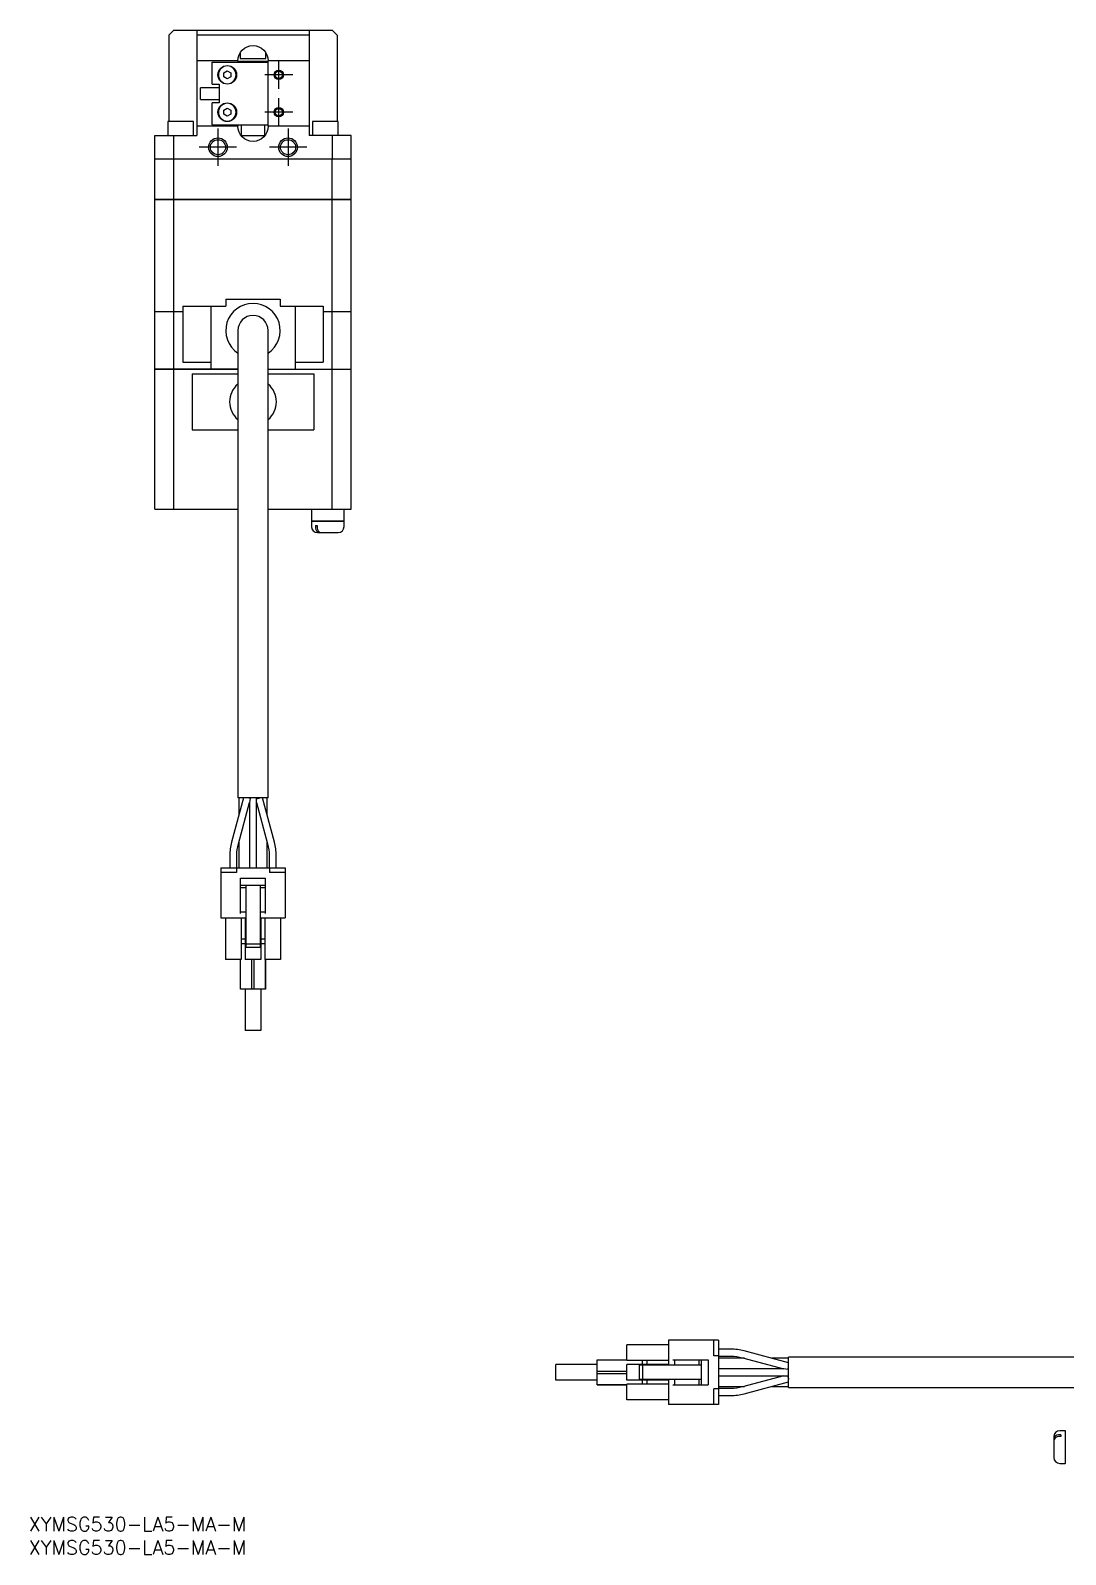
# Model space of a CAD drawing. Extents: x 0 to 922, y -8 to 538.
# Drawn here: x 0.4 to 221.9, y -8 to 318.3 of the extents above; entities that cross this region are included whole.
import ezdxf

# ---------------------------------------------------------------- set-up
doc = ezdxf.new("R2010")
doc.units = 0
doc.header["$LTSCALE"] = 0.5
doc.linetypes.add('CENTER', pattern=[50.8, 31.75, -6.35, 6.35, -6.35])
for name, color, linetype in [('MSM_CENTER', 1, 'CENTER'), ('MSM_CONTINUOUS', 7, 'CONTINUOUS'), ('MSM_NARROW', 5, 'CONTINUOUS'), ('MSM_PART_NUMBER', 7, 'CONTINUOUS')]:
    doc.layers.add(name, color=color, linetype=linetype)
doc.styles.get("Standard").update_dxf_attribs({"font": 'txt.shx', "height": 1, "bigfont": 'bigfont.shx'})

msp = doc.modelspace()

# ---------------------------------------------------------------- linework, layer by layer
at = {"layer": 'MSM_CENTER'}
for p, q in [((53.5, 305.76), (53.5, 311.76)), ((56.5, 308.76), (50.5, 308.76)), ((53.5, 297.76), (53.5, 303.76)), ((56.5, 300.76), (50.5, 300.76)), ((40.5, 297.26), (40.5, 289.26)), ((55.5, 297.26), (55.5, 289.26)), ((44.5, 293.26), (36.5, 293.26)), ((59.5, 293.26), (51.5, 293.26))]:
    msp.add_line(p, q, dxfattribs=at)
at = {"layer": 'MSM_CONTINUOUS'}
for p, q in [((31, 318.26), (30, 317.26)), ((30, 317.26), (30, 298.76)), ((65, 318.26), (31, 318.26)), ((36, 318.26), (36, 295.76)), ((60, 317.26), (36, 317.26)), ((60, 318.26), (60, 295.76)), ((66, 317.26), (65, 318.26)), ((66, 317.26), (66, 298.76)), ((45.25, 313.49), (45.25, 312.26)), ((50.75, 312.26), (50.75, 313.49)), ((44.75, 311.76), (36, 311.76)), ((39.25, 311.46), (51.25, 311.46)), ((39.25, 306.76), (39.25, 311.46)), ((44.75, 311.76), (44.75, 311.46)), ((44.75, 311.66), (51.25, 311.66)), ((45.25, 312.26), (50.75, 312.26)), ((60, 311.76), (51.25, 311.76)), ((51.25, 297.76), (51.25, 311.76)), ((39.25, 306.76), (40.75, 306.76)), ((40.75, 306.76), (40.75, 302.76)), ((41.75, 309.19), (42.5, 309.62)), ((41.75, 308.32), (41.75, 309.19)), ((42.5, 307.89), (41.75, 308.32)), ((42.5, 309.62), (43.25, 309.19)), ((43.25, 308.32), (42.5, 307.89)), ((43.25, 309.19), (43.25, 308.32)), ((36.75, 303.51), (36.75, 306.01)), ((40.75, 306.01), (36.75, 306.01)), ((36.75, 303.51), (40.75, 303.51)), ((39.25, 298.06), (39.25, 302.76)), ((40.75, 302.76), (39.25, 302.76)), ((41.75, 301.19), (42.5, 301.62)), ((41.75, 300.32), (41.75, 301.19)), ((42.5, 299.89), (41.75, 300.32)), ((42.5, 301.62), (43.25, 301.19)), ((43.25, 300.32), (42.5, 299.89)), ((43.25, 301.19), (43.25, 300.32)), ((53.11, 301.46), (53.8, 301.46)), ((53.83, 301.48), (53.8, 301.46)), ((35.25, 298.76), (29.75, 298.76)), ((29.75, 298.76), (29.75, 295.76)), ((35.25, 295.76), (35.25, 298.76)), ((44.75, 297.76), (36, 297.76)), ((39.25, 298.06), (51.25, 298.06)), ((44.75, 298.06), (44.75, 297.76)), ((45.5, 298.06), (45.5, 295.76)), ((50.5, 295.76), (50.5, 298.06)), ((60, 297.76), (51.25, 297.76)), ((66.25, 298.76), (60.75, 298.76)), ((60.75, 298.76), (60.75, 295.76)), ((66.25, 295.76), (66.25, 298.76)), ((27, 282.06), (27, 295.76)), ((27, 295.76), (36, 295.76)), ((31, 295.76), (31, 290.76)), ((45.44, 295.76), (50.56, 295.76)), ((69, 295.76), (60, 295.76)), ((65, 290.76), (65, 295.76)), ((69, 282.06), (69, 295.76)), ((27, 290.76), (69, 290.76)), ((31.03, 282.06), (31.03, 290.76)), ((64.97, 282.06), (64.97, 290.76)), ((69, 282.06), (27, 282.06)), ((27, 258.06), (27, 282.01)), ((69, 282.01), (27, 282.01)), ((27.05, 282.01), (27.05, 282.06)), ((31.03, 258.06), (31.03, 282.01)), ((31.29, 282.01), (31.29, 282.06)), ((64.71, 282.01), (64.71, 282.06)), ((64.97, 258.06), (64.97, 282.01)), ((68.95, 282.01), (68.95, 282.06)), ((69, 258.06), (69, 282.01)), ((33, 258.06), (27, 258.06)), ((27, 245.76), (27, 258.01)), ((33, 258.01), (27, 258.01)), ((27.05, 258.01), (27.05, 258.06)), ((31.03, 245.76), (31.03, 258.01)), ((31.29, 258.01), (31.29, 258.06)), ((33, 259.26), (33, 247.26)), ((33, 259.26), (42.22, 259.26)), ((39, 259.26), (39, 245.76)), ((42.22, 260.76), (42.22, 259.26)), ((42.22, 260.76), (53.78, 260.76)), ((53.78, 260.76), (53.78, 259.26)), ((53.78, 259.26), (63, 259.26)), ((57, 259.26), (57, 245.76)), ((63, 259.26), (63, 247.26)), ((69, 258.06), (63, 258.06)), ((69, 258.01), (63, 258.01)), ((64.71, 258.01), (64.71, 258.06)), ((64.97, 245.76), (64.97, 258.01)), ((68.95, 258.01), (68.95, 258.06)), ((69, 245.76), (69, 258.01)), ((44.75, 254.01), (44.75, 154.01)), ((51.25, 154.01), (51.25, 254.01)), ((44.75, 245.76), (27, 245.76)), ((27, 215.76), (27, 245.71)), ((44.75, 245.71), (27, 245.71)), ((27.05, 245.71), (27.05, 245.76)), ((31.03, 215.76), (31.03, 245.71)), ((31.29, 245.71), (31.29, 245.76)), ((33, 247.26), (39, 247.26)), ((35, 244.76), (35, 232.76)), ((35, 244.76), (44.75, 244.76)), ((51.25, 245.76), (69, 245.76)), ((69, 245.71), (51.25, 245.71)), ((51.25, 244.76), (61, 244.76)), ((57, 247.26), (63, 247.26)), ((61, 244.76), (61, 232.76)), ((64.71, 245.71), (64.71, 245.76)), ((64.97, 215.76), (64.97, 245.71)), ((68.95, 245.71), (68.95, 245.76)), ((69, 215.76), (69, 245.71)), ((35, 232.76), (44.75, 232.76)), ((51.25, 232.76), (61, 232.76)), ((27, 215.76), (44.75, 215.76)), ((51.25, 215.76), (69, 215.76)), ((60.5, 215.76), (60.5, 213.26)), ((67.5, 213.26), (67.5, 215.76)), ((60.5, 213.26), (67.5, 213.26)), ((60.5, 213.21), (60.5, 212.06)), ((60.5, 213.21), (67.5, 213.21)), ((60.55, 213.26), (60.55, 213.21)), ((61.35, 212.26), (61.71, 212.26)), ((61.35, 212.26), (61.35, 212.06)), ((61.71, 212.26), (61.71, 212.06)), ((67.45, 213.21), (67.45, 213.26)), ((67.5, 212.06), (67.5, 213.21)), ((61.8, 210.76), (66.2, 210.76)), ((45.97, 154.01), (43.43, 144.52)), ((51.25, 154.01), (44.75, 154.01)), ((45, 154.01), (45, 150.38)), ((47.25, 154.01), (47.25, 153.91)), ((47.36, 153.87), (47.25, 152.97)), ((48.75, 139.01), (48.75, 154.01)), ((52.57, 144.52), (50.03, 154.01)), ((51, 150.38), (51, 154.01)), ((44.88, 144.13), (47.25, 152.97)), ((47.25, 152.97), (47.25, 139.01)), ((48.75, 152.97), (51.12, 144.13)), ((45, 144.58), (45, 139.01)), ((51, 139.01), (51, 144.58)), ((43.05, 141.64), (43.05, 139.01)), ((44.55, 139.01), (44.55, 141.64)), ((51.45, 141.63), (51.45, 139.01)), ((52.95, 139.01), (52.95, 141.63)), ((41.1, 139.01), (54.9, 139.01)), ((41.1, 139.01), (41.1, 128.31)), ((44.5, 138.01), (41.1, 138.01)), ((44.5, 139.01), (44.5, 138.01)), ((51.5, 139.01), (51.5, 138.01)), ((54.9, 138.01), (51.5, 138.01)), ((54.9, 139.01), (54.9, 128.31)), ((45.3, 136.81), (50.7, 136.81)), ((45.3, 129.26), (45.3, 136.81)), ((45.3, 135.31), (50.7, 135.31)), ((45.3, 134.81), (46.5, 134.81)), ((46.5, 135.31), (46.5, 122.01)), ((49.5, 135.31), (49.5, 122.01)), ((49.5, 134.81), (50.7, 134.81)), ((50.7, 129.26), (50.7, 136.81)), ((41.1, 128.31), (46.5, 128.31)), ((42.1, 128.31), (42.1, 119.41)), ((45.3, 129.56), (46.5, 129.56)), ((45.5, 128.31), (45.5, 119.41)), ((46.3, 128.31), (46.3, 119.41)), ((49.5, 129.56), (50.7, 129.56)), ((49.5, 128.31), (54.9, 128.31)), ((49.7, 128.31), (49.7, 119.41)), ((50.5, 128.31), (50.5, 119.41)), ((53.9, 128.31), (53.9, 119.41)), ((46.3, 123.76), (45.5, 123.76)), ((46.3, 122.76), (45.5, 122.76)), ((46.5, 122.71), (49.5, 122.71)), ((46.5, 122.01), (49.5, 122.01)), ((50.5, 123.76), (49.7, 123.76)), ((50.5, 122.76), (49.7, 122.76)), ((45.5, 119.41), (42.1, 119.41)), ((45.3, 113.06), (45.3, 119.41)), ((49.7, 119.41), (46.3, 119.41)), ((47.75, 113.06), (47.75, 119.41)), ((48.25, 113.06), (48.25, 119.41)), ((53.9, 119.41), (50.5, 119.41)), ((50.7, 119.41), (50.7, 116.11)), ((50.7, 115.99), (50.7, 119.41)), ((50.7, 119.41), (50.7, 114.31)), ((50.7, 113.06), (50.7, 119.41)), ((50.7, 116.11), (50.7, 115.81)), ((50.7, 115.81), (50.7, 115.99)), ((50.7, 114.31), (50.7, 114.01)), ((50.7, 113.06), (45.3, 113.06)), ((46.3, 113.06), (46.3, 104.16)), ((49.7, 113.06), (49.7, 104.16)), ((49.7, 113.06), (49.7, 104.16)), ((49.7, 113.06), (49.7, 104.16)), ((50.7, 114.01), (50.7, 113.06)), ((50.7, 113.06), (50.7, 113.06)), ((49.7, 104.16), (46.3, 104.16)), ((128.02, 33.5), (128.02, 36.9)), ((136.92, 36.9), (128.02, 36.9)), ((136.92, 37.9), (136.92, 32.5)), ((147.62, 37.9), (136.92, 37.9)), ((146.62, 34.5), (146.62, 37.9)), ((147.62, 37.9), (147.62, 24.1)), ((150.25, 35.95), (147.62, 35.95)), ((112.77, 29.3), (112.77, 32.7)), ((121.67, 32.7), (112.77, 32.7)), ((121.67, 28.3), (121.67, 33.7)), ((121.67, 33.7), (128.02, 33.7)), ((136.92, 33.5), (128.02, 33.5)), ((136.92, 32.7), (128.02, 32.7)), ((128.02, 29.3), (128.02, 32.7)), ((131.37, 32.7), (131.37, 33.5)), ((132.37, 32.7), (132.37, 33.5)), ((137.87, 33.7), (145.42, 33.7)), ((138.17, 33.7), (138.17, 32.5)), ((143.42, 33.7), (143.42, 32.5)), ((143.92, 33.7), (143.92, 28.3)), ((145.42, 33.7), (145.42, 28.3)), ((147.62, 34.5), (146.62, 34.5)), ((147.62, 34.45), (150.25, 34.45)), ((153.19, 34), (147.62, 34)), ((152.74, 34.12), (161.58, 31.75)), ((162.62, 33.03), (153.13, 35.57)), ((162.62, 34), (158.99, 34)), ((162.62, 27.75), (162.62, 34.25)), ((262.62, 34.25), (162.62, 34.25)), ((121.67, 31.25), (128.02, 31.25)), ((121.67, 30.75), (128.02, 30.75)), ((130.62, 32.5), (130.62, 29.5)), ((143.92, 32.5), (130.62, 32.5)), ((143.92, 29.5), (130.62, 29.5)), ((131.32, 32.5), (131.32, 29.5)), ((136.92, 29.5), (136.92, 24.1)), ((138.17, 29.5), (138.17, 28.3)), ((143.42, 29.5), (143.42, 28.3)), ((161.59, 31.75), (147.62, 31.75)), ((147.62, 30.25), (162.62, 30.25)), ((161.58, 30.25), (152.74, 27.88)), ((162.48, 31.64), (161.59, 31.75)), ((162.62, 31.75), (162.52, 31.75)), ((121.67, 29.3), (112.77, 29.3)), ((121.67, 29.3), (112.77, 29.3)), ((121.67, 29.3), (112.77, 29.3)), ((122.62, 28.3), (121.67, 28.3)), ((121.67, 28.3), (128.02, 28.3)), ((122.92, 28.3), (122.62, 28.3)), ((128.02, 28.3), (122.92, 28.3)), ((124.72, 28.3), (124.42, 28.3)), ((124.42, 28.3), (124.6, 28.3)), ((124.6, 28.3), (128.02, 28.3)), ((128.02, 28.3), (124.72, 28.3)), ((136.92, 29.3), (128.02, 29.3)), ((136.92, 28.5), (128.02, 28.5)), ((128.02, 25.1), (128.02, 28.5)), ((131.37, 28.5), (131.37, 29.3)), ((132.37, 28.5), (132.37, 29.3)), ((137.87, 28.3), (145.42, 28.3)), ((146.62, 24.1), (146.62, 27.5)), ((147.62, 27.5), (146.62, 27.5)), ((147.62, 28), (153.19, 28)), ((150.24, 27.55), (147.62, 27.55)), ((153.13, 26.43), (162.62, 28.97)), ((158.99, 28), (162.62, 28)), ((162.62, 27.75), (262.62, 27.75)), ((136.92, 25.1), (128.02, 25.1)), ((147.62, 24.1), (136.92, 24.1)), ((147.62, 26.05), (150.24, 26.05)), ((219.37, 17.2), (219.37, 12.8)), ((221.82, 18.5), (220.67, 18.5)), ((220.87, 17.65), (220.67, 17.65)), ((220.87, 17.29), (220.67, 17.29)), ((220.87, 17.65), (220.87, 17.29)), ((221.82, 18.5), (221.82, 11.5)), ((221.87, 18.45), (221.82, 18.45)), ((220.67, 11.5), (221.82, 11.5)), ((221.82, 11.55), (221.87, 11.55))]:
    msp.add_line(p, q, dxfattribs=at)
for centre, radius in [((42.5, 308.76), 2), ((53.5, 308.76), 0.783), ((42.5, 300.76), 2), ((53.5, 300.76), 0.783), ((40.5, 293.26), 1.62), ((55.5, 293.26), 1.62)]:
    msp.add_circle(centre, radius, dxfattribs=at)
at = {"layer": 'MSM_CONTINUOUS', "extrusion": (0, 0, -1)}
for centre in [(-42.5, 308.76), (-42.5, 300.76)]:
    msp.add_circle(centre, 1.9, dxfattribs=at)
for centre, radius, start, end in [((-48, 311.76), 3.25, 0, 180), ((-48, 297.76), 3.25, 180, 0), ((-54.16, 141.64), 9.61, 359.9909, 15.0002), ((-41.8, 141.63), 9.65, 165.0035, 180.008), ((-150.25, 24.84), 9.61, 89.9909, 105.0002), ((-150.24, 37.2), 9.65, 255.0035, 270.008)]:
    msp.add_arc(centre, radius, start, end, dxfattribs=at)
at = {"layer": 'MSM_CONTINUOUS'}
for centre, radius, start, end in [((48, 254.01), 5.82, 303.9465, 236.0534), ((48, 254.01), 3.25, 0, 180), ((48, 238.76), 5, 130.5416, 229.4584), ((48, 238.76), 5, 310.5416, 49.4584), ((61.8, 212.06), 1.3, 180, 270), ((62.76, 211.98), 1.41, 177.1822, 228.6257), ((63.09, 211.96), 1.39, 176.96, 227.1801), ((62.3, 211.51), 0.751, 231.1045, 268.2319), ((62.65, 211.51), 0.754, 228.1061, 264.1834), ((66.2, 212.06), 1.3, 270, 0), ((45.62, 149.19), 4.99, 69.5043, 74.4785), ((47.03, 162.34), 8.69, 281.4368, 286.2839), ((50.5, 148.84), 5.37, 105.8242, 109.0317), ((54.16, 141.64), 11.11, 165, 180.006), ((41.8, 141.63), 11.15, 359.9911, 15.0006), ((150.25, 24.84), 11.11, 75, 90.006), ((170.55, 31.88), 8.27, 191.3869, 196.4755), ((156.4, 33.84), 6.47, 340.0673, 343.8982), ((155.61, 27.93), 7.29, 16.2188, 18.5581), ((150.25, 37.2), 11.15, 269.9911, 285.0006), ((220.67, 17.2), 1.3, 90, 180), ((220.12, 16.7), 0.751, 141.1045, 178.2319), ((220.12, 16.35), 0.754, 138.1061, 174.1834), ((220.59, 16.24), 1.41, 87.1822, 138.6257), ((220.58, 15.91), 1.39, 86.96, 137.1801), ((220.67, 12.8), 1.3, 180, 270)]:
    msp.add_arc(centre, radius, start, end, dxfattribs=at)
at = {"layer": 'MSM_NARROW'}
for centre, radius in [((53.5, 308.76), 1), ((53.5, 300.76), 1), ((40.5, 293.26), 2), ((55.5, 293.26), 2)]:
    msp.add_circle(centre, radius, dxfattribs=at)

# ---------------------------------------------------------------- texts
at = {"layer": 'MSM_PART_NUMBER'}
for p in [(0, -3), (0, -8)]:
    msp.add_text('XYMSG530-LA5-MA-M', height=3, dxfattribs=at).set_placement(p)

doc.saveas('drawing.dxf')
